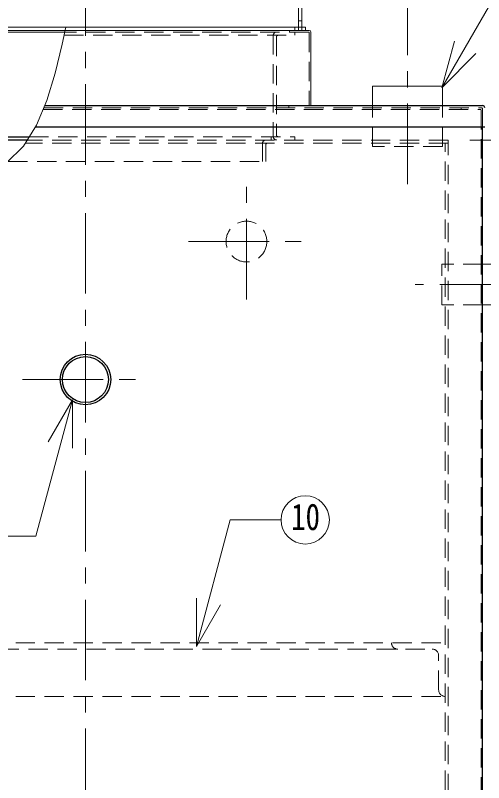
# Model space of a CAD drawing. Units: millimetres at full size, sheet at 1:15; details may follow other scales. Extents: x -3184 to 2891, y -2037 to 2178.
# Drawn here: x -2212 to -1776, y -767 to -53 of the extents above; entities that cross this region are included whole.
import ezdxf
from ezdxf.enums import TextEntityAlignment as Align

# ---------------------------------------------------------------- set-up
doc = ezdxf.new("R2010")
doc.units = ezdxf.units.MM
doc.header["$LTSCALE"] = 15
doc.linetypes.add('CHAIN1', pattern=[8, 5, -1, 1, -1])
doc.linetypes.add('DASHED1', pattern=[1.8, 1.2, -0.6])
doc.layers.add('0-0', color=4, linetype='Continuous', lineweight=9)
doc.styles.add('ＭＳ ゴシック', font='')
doc.styles.get('ＭＳ ゴシック').set_extended_font_data('MS Gothic')

msp = doc.modelspace()

# ---------------------------------------------------------------- linework, layer by layer
at = {"layer": '0-0', "linetype": 'CHAIN1'}
for p, q in [((-2146.7, 242.87), (-2146.7, -1262.13)), ((-1846.7, -210.13), (-1846.7, 242.87)), ((-1788.7, -169.13), (-1446.7, -169.13)), ((-1996.7, -317.63), (-1996.7, -209.63)), ((-2050.7, -263.63), (-1942.7, -263.63)), ((-1381.7, -303.63), (-1839.7, -303.63)), ((-2205.2, -392.13), (-2088.2, -392.13))]:
    msp.add_line(p, q, dxfattribs=at)
at = {"layer": '0-0'}
for p, q in [((-1948.2, -37.13), (-1948.2, -64.13)), ((-1945.2, -37.13), (-1945.2, -64.13)), ((-2341.7, -64.13), (-2164.92, -64.13)), ((-2336.7, -67.13), (-2165.59, -67.13)), ((-2165.92, -68.63), (-2324.7, -68.63)), ((-1879.2, -137.13), (-1879.2, -119.13)), ((-1814.2, -119.13), (-1879.2, -119.13)), ((-1814.2, -137.13), (-1814.2, -119.13))]:
    msp.add_line(p, q, dxfattribs=at)
at = {"layer": '0-0', "color": 7, "lineweight": 18}
for p, q in [((-2164.92, -64.13), (-1941.7, -64.13)), ((-1941.7, -67.13), (-1941.7, -64.13)), ((-2165.59, -67.13), (-1938.2, -67.13)), ((-1936.7, -68.63), (-1936.7, -137.13)), ((-1814.73, -120.44), (-1803.08, -76.97)), ((-1814.73, -120.44), (-1782.91, -88.62)), ((-1764.7, -284.63), (-1776.7, -284.63)), ((-1764.7, -322.63), (-1776.7, -322.63)), ((-2158.88, -411.08), (-2192.86, -537.88)), ((-2158.88, -411.08), (-2181.38, -450.05)), ((-2158.88, -411.08), (-2158.88, -456.08)), ((-2043.4, -640.79), (-2011.79, -522.8)), ((-1964.49, -522.8), (-2011.79, -522.8)), ((-2192.86, -537.88), (-2253.43, -537.88)), ((-2043.4, -640.79), (-2043.4, -595.79)), ((-2043.4, -640.79), (-2020.9, -601.82))]:
    msp.add_line(p, q, dxfattribs=at)
at = {"layer": '0-0', "linetype": 'DASHED1'}
for p, q in [((-1951.7, -67.13), (-1951.7, -64.13)), ((-1948.2, -58.13), (-1945.2, -58.13)), ((-1948.2, -64.13), (-1948.2, -67.13)), ((-1945.2, -64.13), (-1945.2, -67.13)), ((-1938.95, -68.63), (-2165.92, -68.63)), ((-1956.7, -67.13), (-1956.7, -68.63)), ((-1951.7, -68.63), (-1951.7, -71.63)), ((-1938.2, -69.38), (-1938.2, -137.13)), ((-2166.58, -71.63), (-1951.7, -71.63)), ((-1971.7, -71.63), (-1971.7, -166.13)), ((-1968.7, -73.13), (-1968.7, -164.63)), ((-1957.2, -137.13), (-1957.2, -139.13)), ((-1879.2, -175.13), (-1879.2, -137.13)), ((-1814.2, -175.13), (-1814.2, -137.13)), ((-2198.99, -166.13), (-1951.7, -166.13)), ((-1973.7, -169.13), (-1973.7, -166.13)), ((-1951.7, -166.13), (-1951.7, -169.13)), ((-1981.7, -172.13), (-1981.7, -189.13)), ((-1978.7, -173.63), (-1978.7, -189.13)), ((-1814.2, -175.13), (-1879.2, -175.13)), ((-2218.82, -189.13), (-1978.7, -189.13)), ((-1814.7, -322.63), (-1814.7, -284.63)), ((-1776.7, -284.63), (-1814.7, -284.63)), ((-1776.7, -322.63), (-1814.7, -322.63)), ((-2481.7, -637.13), (-1811.7, -637.13)), ((-2469.7, -643.13), (-1823.7, -643.13)), ((-1817.7, -681.13), (-1817.7, -649.13)), ((-2481.7, -687.13), (-1811.7, -687.13))]:
    msp.add_line(p, q, dxfattribs=at)
at = {"layer": '0-0', "color": 7, "linetype": 'DASHED1', "lineweight": 18}
for p, q in [((-2186.12, -140.63), (-1778.95, -140.63)), ((-2185.5, -139.13), (-1777.7, -139.13)), ((-1796.7, -139.13), (-1796.7, -140.63)), ((-1778.2, -141.38), (-1778.2, -1181.88)), ((-1776.7, -140.13), (-1776.7, -157.13)), ((-1808.7, -169.13), (-2200.86, -169.13)), ((-1808.7, -1155.13), (-1808.7, -169.13)), ((-1808.7, -172.13), (-2202.73, -172.13)), ((-1811.7, -1152.13), (-1811.7, -172.13))]:
    msp.add_line(p, q, dxfattribs=at)
at = {"layer": '0-0', "color": 5, "lineweight": 25}
for p, q in [((-2184.66, -137.13), (-1776.7, -137.13)), ((-1774.7, -157.13), (-2193.39, -157.13)), ((-1776.7, -1182.63), (-1776.7, -157.13)), ((-2200.86, -169.13), (-2484.7, -169.13)), ((-2319.7, -166.13), (-2198.99, -166.13))]:
    msp.add_line(p, q, dxfattribs=at)
at = {"layer": '0-0', "color": 7, "lineweight": 18}
for points in [[(-1814.73, -120.44), (-1693.43, 89.65), (-1612.42, 89.65)], [(-2164.92, -64.13), (-2168.44, -80.01), (-2174.94, -106.85), (-2182.62, -132.25), (-2192.23, -155.26), (-2204.51, -174.99), (-2220.2, -190.5)]]:
    msp.add_lwpolyline(points, dxfattribs=at)
at = {"layer": '0-0', "linetype": 'DASHED1'}
msp.add_circle((-1996.7, -263.63), 19, dxfattribs=at)
at = {"layer": '0-0', "color": 5, "lineweight": 25}
for radius in [23.5, 21.35]:
    msp.add_circle((-2146.7, -392.13), radius, dxfattribs=at)
at = {"layer": '0-0', "color": 7, "lineweight": 18}
msp.add_circle((-1941.99, -522.8), 22.5, dxfattribs=at)
at = {"layer": '0-0', "linetype": 'DASHED1'}
for centre, radius, start, end in [((-1968.7, -71.63), 3, 90, 180), ((-1938.95, -69.38), 0.75, 0, 90), ((-1967.2, -73.13), 1.5, 90, 180), ((-1978.7, -172.13), 3, 90, 180), ((-1968.7, -166.13), 3, 180, 270), ((-1967.2, -164.63), 1.5, 180, 270), ((-1977.2, -173.63), 1.5, 90, 180), ((-1855.7, -637.13), 6, 180, 270), ((-1823.7, -649.13), 6, 0, 90), ((-1811.7, -681.13), 6, 180, 270)]:
    msp.add_arc(centre, radius, start, end, dxfattribs=at)
at = {"layer": '0-0', "color": 7, "lineweight": 18}
msp.add_arc((-1938.2, -68.63), 1.5, 0, 90, dxfattribs=at)
at = {"layer": '0-0', "color": 7, "linetype": 'DASHED1', "lineweight": 18}
for centre, radius in [((-1778.95, -141.38), 0.75), ((-1778.2, -140.63), 1.5), ((-1777.7, -140.13), 1)]:
    msp.add_arc(centre, radius, 0, 90, dxfattribs=at)
at = {"layer": '0-0', "color": 5, "lineweight": 25}
msp.add_arc((-1776.7, -139.13), 2, 0, 90, dxfattribs=at)

# ---------------------------------------------------------------- texts
at = {"layer": '0-0', "color": 7, "style": 'ＭＳ ゴシック', "width": 0.8}
msp.add_text('10', height=24.74, dxfattribs=at).set_placement((-1955.12, -539.68), align=Align.BOTTOM_LEFT)

doc.saveas('drawing.dxf')
